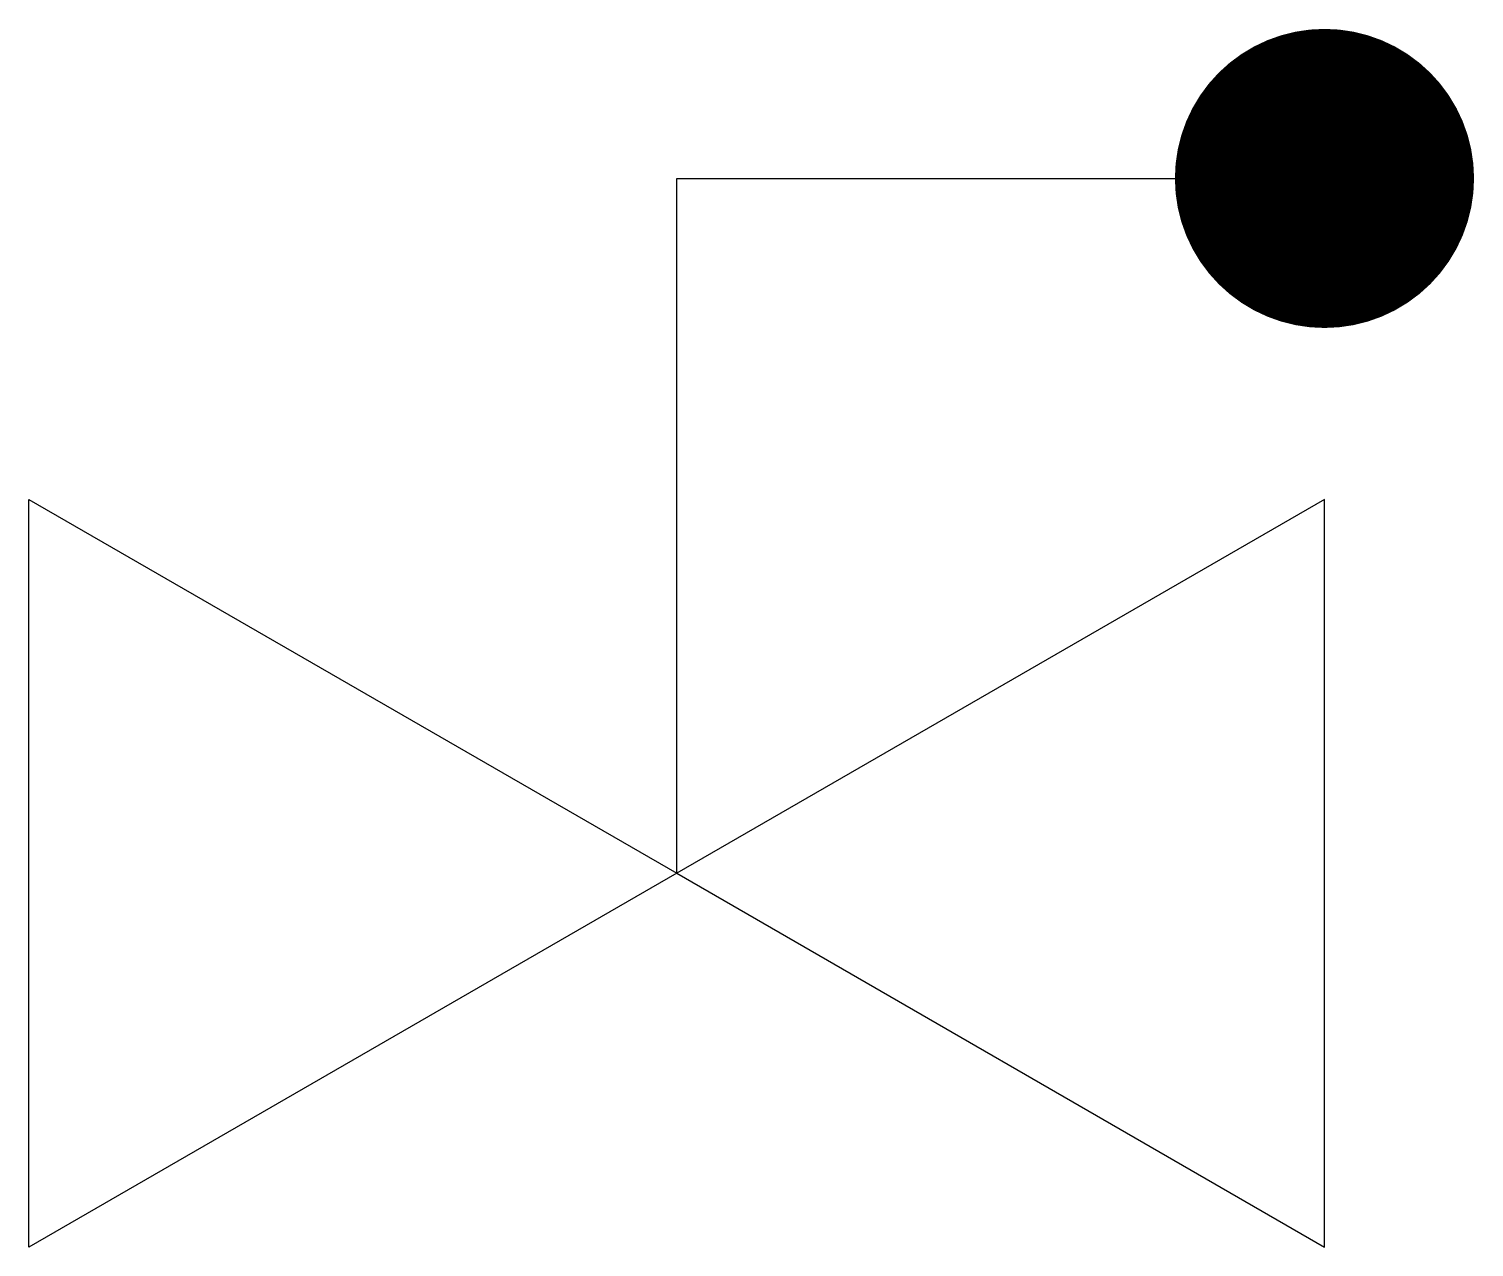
# Model space of a CAD drawing. Header units: millimetres. Extents: x -10134.514 to -10134.224, y 54.451 to 54.696.
import ezdxf

# ---------------------------------------------------------------- set-up
doc = ezdxf.new("R2010")
doc.units = ezdxf.units.MM
doc.header["$LTSCALE"] = 10
doc.layers.add('Tub_Válvulas', color=2, linetype='Continuous')

msp = doc.modelspace()

# ---------------------------------------------------------------- linework, layer by layer
at = {"layer": 'Tub_Válvulas'}
for p, q in [((-10134.38439, 54.52635), (-10134.38439, 54.66573)), ((-10134.38439, 54.66573), (-10134.26494, 54.66573))]:
    msp.add_line(p, q, dxfattribs=at)
at = {"layer": 'Tub_Válvulas', "const_width": 0.03}
msp.add_lwpolyline([(-10134.26949, 54.66573, 1), (-10134.23949, 54.66573, 1)], format="xyb", close=True, dxfattribs=at)
at = {"layer": 'Tub_Válvulas'}
for points in [[(-10134.51429, 54.45135), (-10134.51429, 54.60135), (-10134.38439, 54.52635)], [(-10134.25449, 54.45135), (-10134.25449, 54.60135), (-10134.38439, 54.52635)]]:
    msp.add_lwpolyline(points, close=True, dxfattribs=at)

doc.saveas('drawing.dxf')
